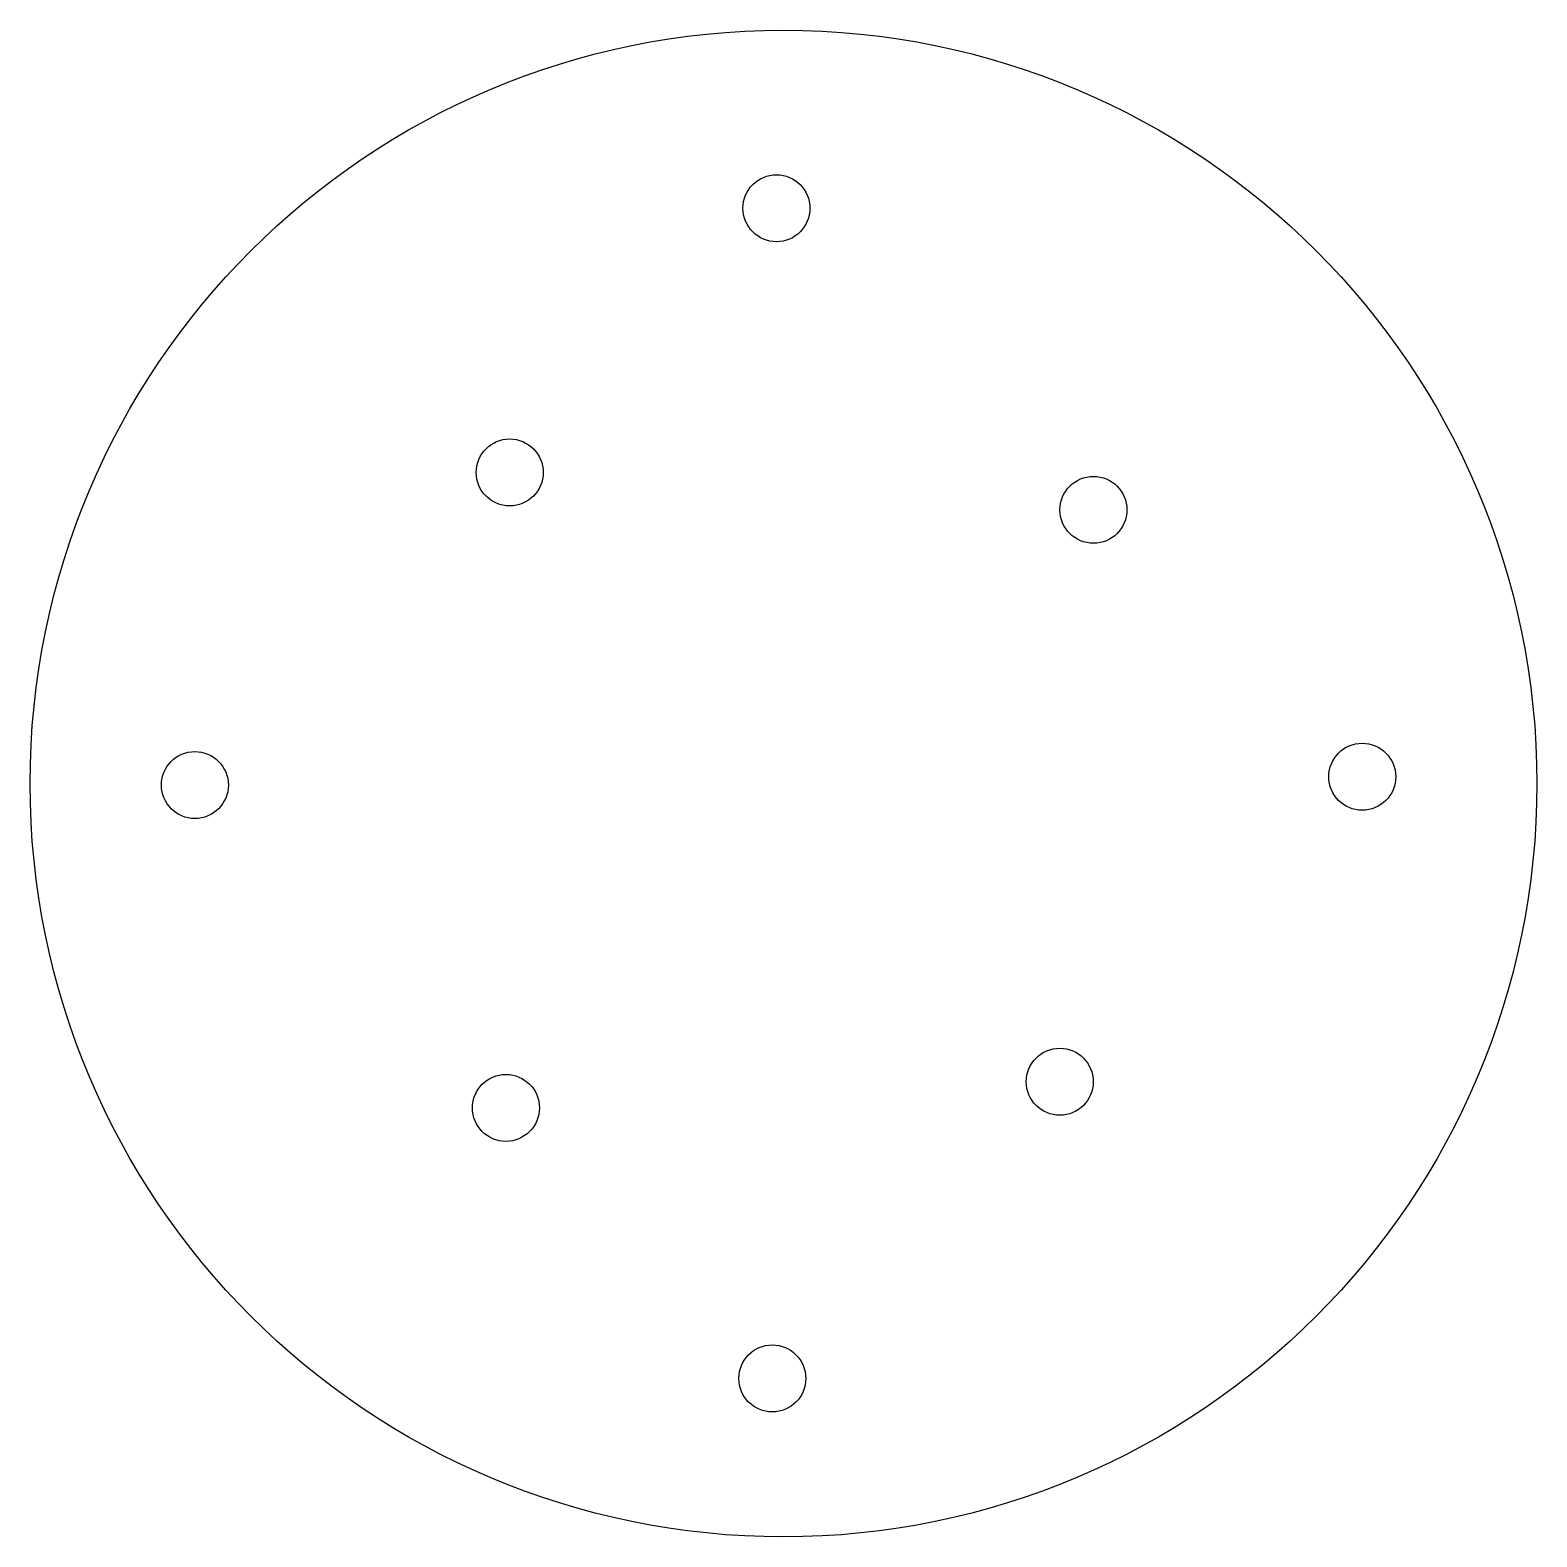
# Model space of a CAD drawing. Header units: centimetres. Extents: x 15.84 to 24.84, y 8.29 to 17.29.
import ezdxf

# ---------------------------------------------------------------- set-up
doc = ezdxf.new("R2010")
doc.units = ezdxf.units.CM
doc.header["$MEASUREMENT"] = 0

msp = doc.modelspace()

# ---------------------------------------------------------------- linework, layer by layer
for centre, radius in [((20.3422, 12.791), 4.5), ((20.3002, 16.2272), 0.2), ((18.7067, 14.649), 0.2), ((22.1935, 14.4257), 0.2), ((16.8262, 12.7819), 0.2), ((23.7991, 12.8315), 0.2), ((21.9924, 11.0098), 0.2), ((18.6843, 10.8535), 0.2), ((20.2754, 9.2375), 0.2)]:
    msp.add_circle(centre, radius)

doc.saveas('drawing.dxf')
